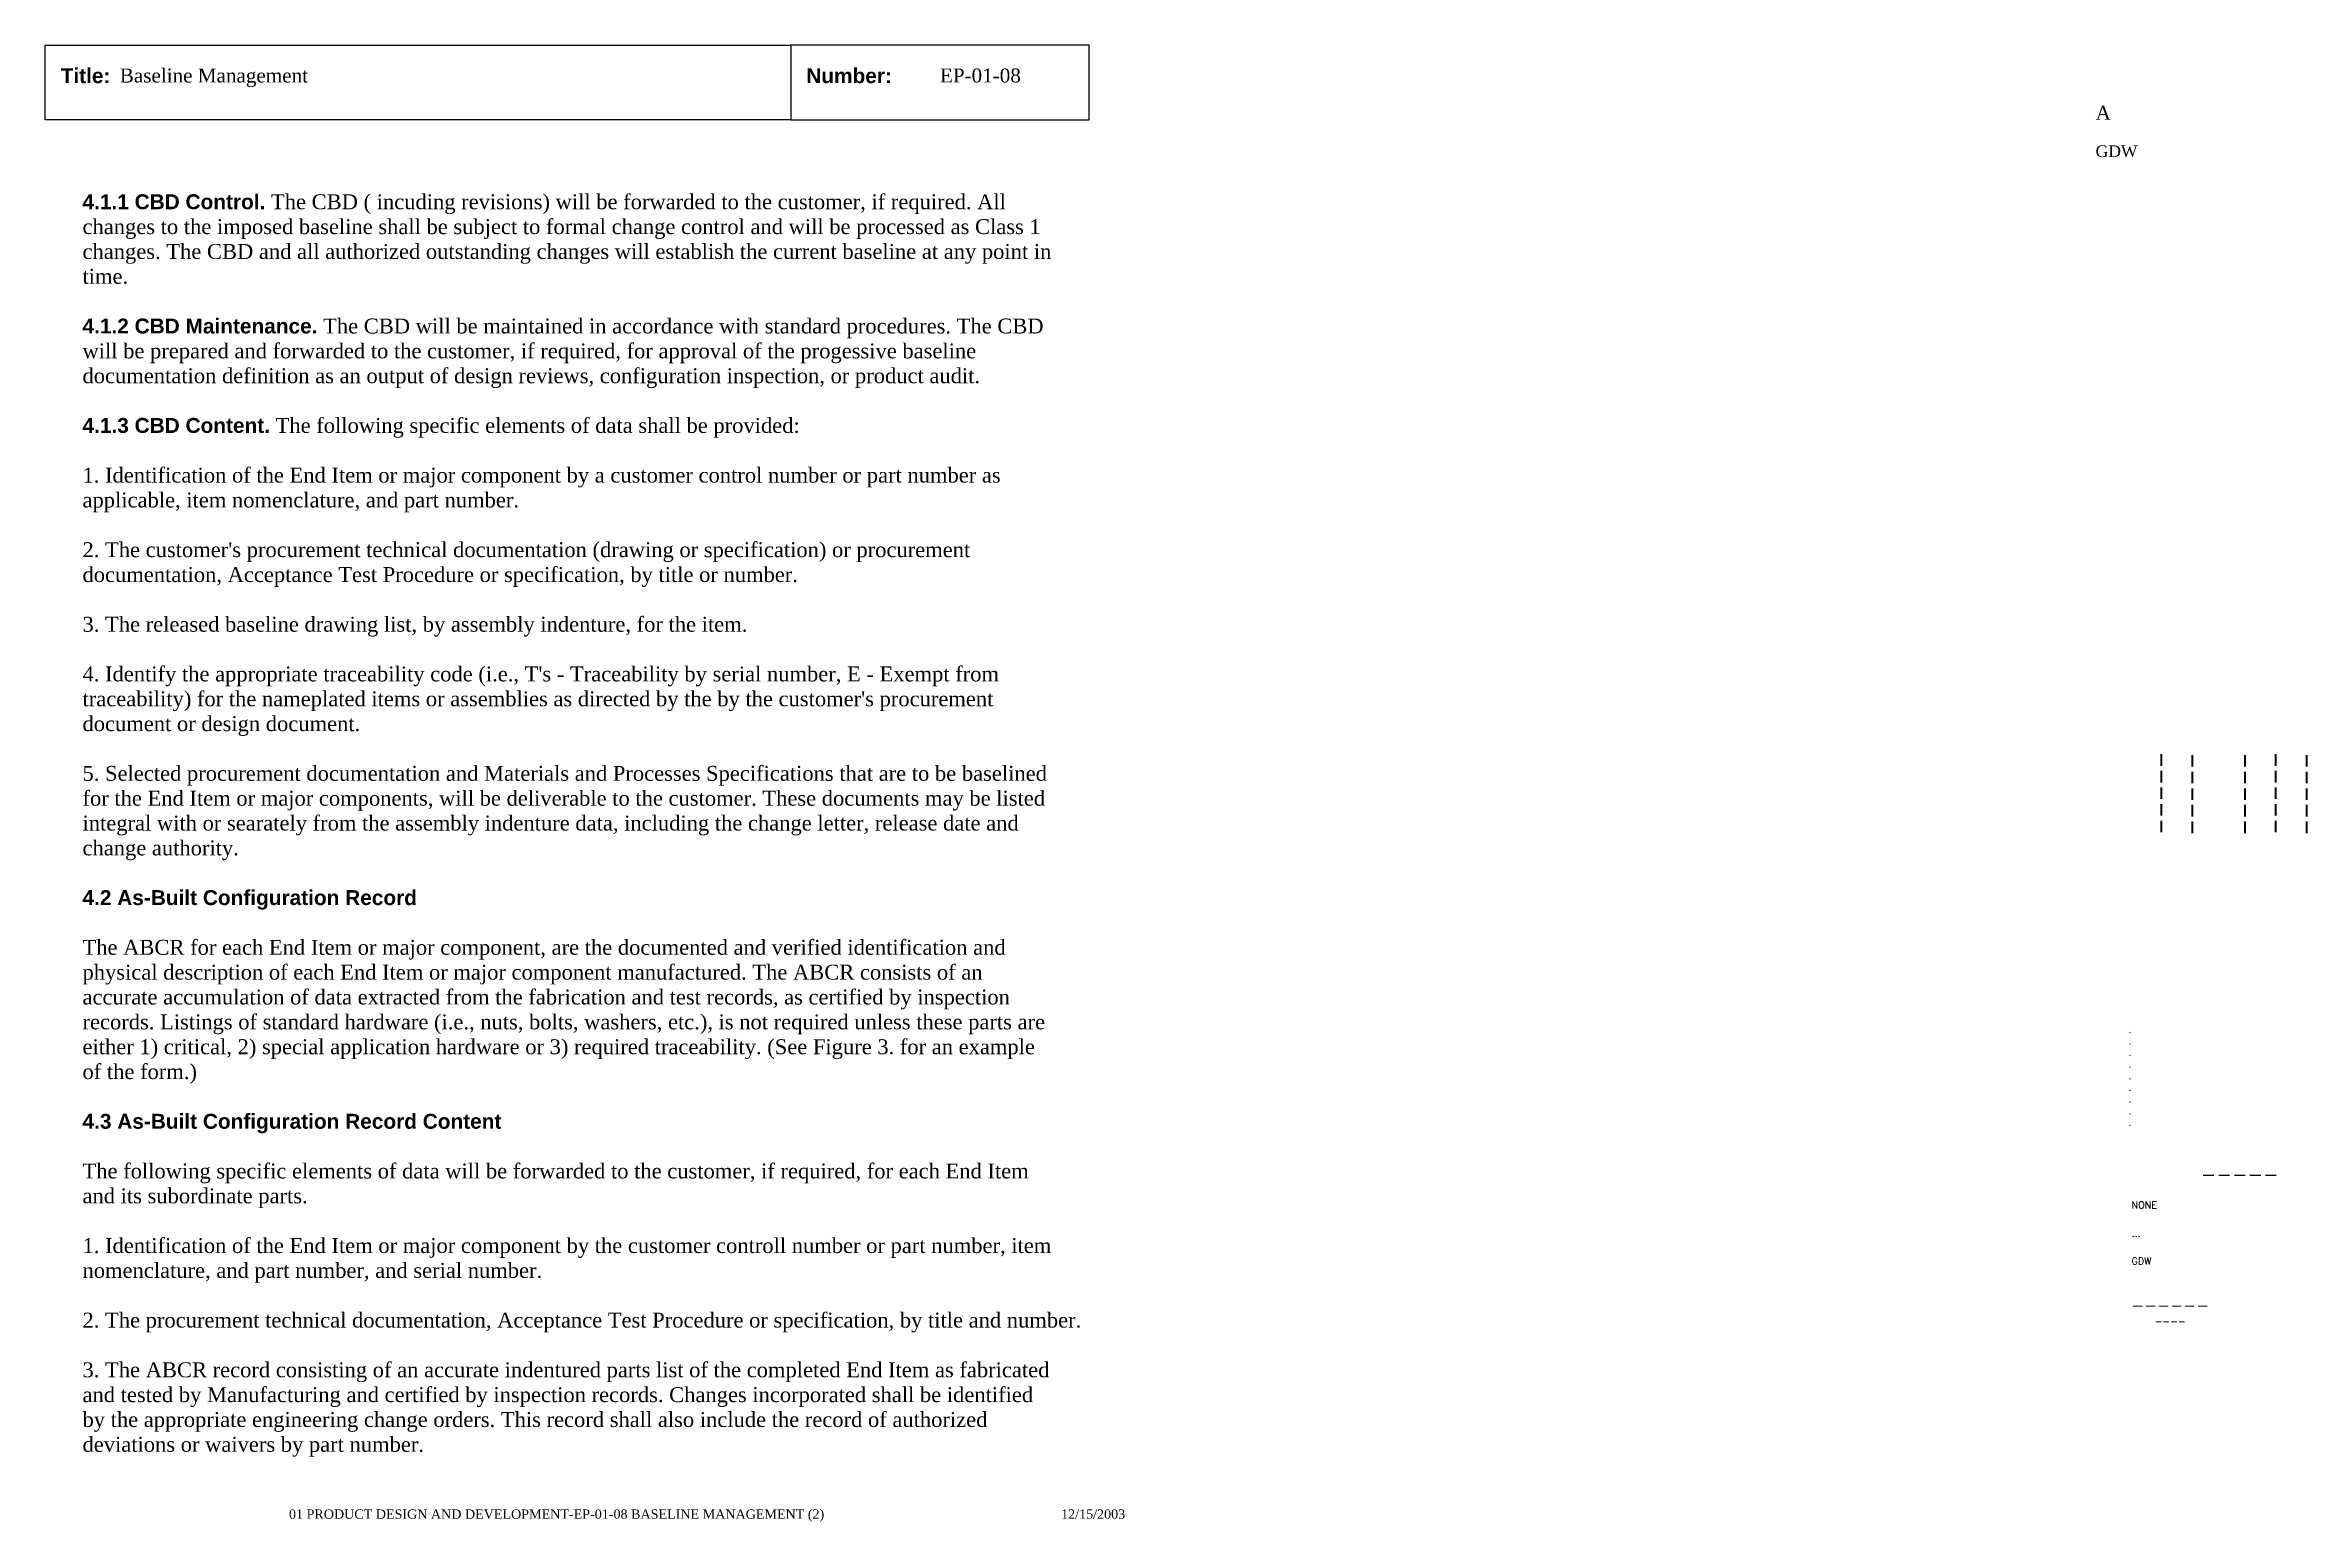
# Paper-space layout 'EP-01-08 Baseline Management (2)' of a CAD drawing. Header units: inches. Extents: x 1 to 31.3, y 0.2 to 20.
import ezdxf
from ezdxf.enums import TextEntityAlignment as Align

# ---------------------------------------------------------------- set-up
doc = ezdxf.new("R2010")
doc.units = ezdxf.units.IN
doc.header["$MEASUREMENT"] = 0
doc.layers.add('TitleBlock_Attributes', color=40, linetype='Continuous', plot=False)
doc.layers.add('TitleBlock_Atts_Print', color=1, linetype='Continuous')
doc.styles.get("Standard").update_dxf_attribs({"font": 'simplex.shx'})
doc.styles.add('style1', font='TIMES.TTF')
doc.styles.add('styleAtt', font='TIMES.TTF')
doc.styles.add('TBBIGTEXT', font='complex.shx')

# ---------------------------------------------------------------- blocks, each defined once
blk = doc.blocks.new('Test1')
at = {"layer": 'TitleBlock_Attributes', "style": 'TBBIGTEXT', "width": 0.8}
for tag, p, height in [('SideLine1', (29.492, 9.408), 0.25), ('SideLine2', (29.906, 9.396), 0.25), ('SideLine3', (30.612, 9.396), 0.25), ('SideLine4', (31.026, 9.408), 0.25), ('SideLine5', (31.44, 9.396), 0.25), ('File-Layout', (28.803, 3.641), 0.125)]:
    blk.add_attdef(tag, p, '', height=height, rotation=90, dxfattribs=at)
at = {"layer": 'TitleBlock_Attributes'}
for tag, p, height in [('REV1', (28.947, 6.754), 0.0625), ('REV2', (28.947, 6.598), 0.0625), ('REV3', (28.947, 6.442), 0.0625), ('REV4', (28.947, 6.286), 0.0625), ('REV5', (28.947, 6.13), 0.0625), ('REV6', (28.947, 5.974), 0.0625), ('REV7', (28.947, 5.818), 0.0625), ('REV8', (28.947, 5.662), 0.0625), ('REV9', (28.947, 5.506), 0.0625), ('SCALE', (28.983, 4.394), 0.0938), ('INCHARGE', (28.983, 4.016), 0.0938), ('DRW', (28.983, 3.641), 0.0938)]:
    blk.add_attdef(tag, p, '', height=height, dxfattribs=at)
at = {"layer": 'TitleBlock_Attributes', "style": 'TBBIGTEXT'}
for tag, height, p in [('PROJNUM', 0.188, (30.434, 4.761)), ('DWG_NUM', 0.156, (31.168, 4.127)), ('CUSTOMER', 0.156, (29.501, 3.017)), ('LOCATION', 0.0938, (29.501, 2.835)), ('DESC_1', 0.188, (29.501, 2.412)), ('DESC_2', 0.188, (29.501, 2.1)), ('DESC_3', 0.188, (29.501, 1.787))]:
    blk.add_attdef(tag, text='', height=height, dxfattribs=at).set_placement(p, align=Align.CENTER)
at = {"layer": 'TitleBlock_Attributes'}
blk.add_attdef('DRW_DATE', text='', height=0.0938, dxfattribs=at).set_placement((31.149, 3.648), align=Align.CENTER)

psp = doc.layouts.new('EP-01-08 Baseline Management (2)')

# ---------------------------------------------------------------- linework, layer by layer
for points in [[(1, 20), (11, 20), (11, 19), (1, 19)], [(11, 19), (15, 19), (15, 20), (11, 20)]]:
    psp.add_lwpolyline(points, close=True)

# ---------------------------------------------------------------- block references
ref = psp.add_blockref('Test1', (0, 0))
ref.add_attrib('CUSTOMER', '------', dxfattribs={"layer": 'TitleBlock_Attributes', "height": 0.1562, "style": 'TBBIGTEXT'}).set_placement((29.501, 3.017), align=Align.CENTER)
ref.add_attrib('LOCATION', '----', dxfattribs={"layer": 'TitleBlock_Attributes', "height": 0.0938, "style": 'TBBIGTEXT'}).set_placement((29.501, 2.835), align=Align.CENTER)
ref.add_attrib('DESC_1', 'Baseline Management', (2, 19.5), dxfattribs={"layer": 'TitleBlock_Atts_Print', "height": 0.1875, "style": 'styleAtt'})
ref.add_attrib('DESC_2', 'EP-01-08', (13, 19.5), dxfattribs={"layer": 'TitleBlock_Atts_Print', "height": 0.1875, "style": 'styleAtt'})
ref.add_attrib('DESC_3', 'A', (28.5, 19), dxfattribs={"layer": 'TitleBlock_Attributes', "height": 0.188, "style": 'styleAtt'})
ref.add_attrib('PROJNUM', '-----', dxfattribs={"layer": 'TitleBlock_Attributes', "height": 0.1875, "style": 'TBBIGTEXT'}).set_placement((30.434, 4.761), align=Align.CENTER)
ref.add_attrib('DWG_NUM', 'GDW', (28.5, 18.5), dxfattribs={"layer": 'TitleBlock_Attributes', "height": 0.1562, "style": 'styleAtt'})
ref.add_attrib('DRW_DATE', '12/15/2003', dxfattribs={"layer": 'TitleBlock_Atts_Print', "height": 0.125, "style": 'styleAtt'}).set_placement((15.055, 0.232), align=Align.CENTER)
ref.add_attrib('DRW', 'GDW', (28.983, 3.641), dxfattribs={"layer": 'TitleBlock_Attributes', "height": 0.0938})
ref.add_attrib('INCHARGE', '...', (28.983, 4.016), dxfattribs={"layer": 'TitleBlock_Attributes', "height": 0.0938})
ref.add_attrib('SCALE', 'NONE', (28.983, 4.394), dxfattribs={"layer": 'TitleBlock_Attributes', "height": 0.0938})
ref.add_attrib('REV1', '.', (28.947, 6.754), dxfattribs={"layer": 'TitleBlock_Attributes', "height": 0.0625})
ref.add_attrib('REV2', '.', (28.947, 6.598), dxfattribs={"layer": 'TitleBlock_Attributes', "height": 0.0625})
ref.add_attrib('REV3', '.', (28.947, 6.442), dxfattribs={"layer": 'TitleBlock_Attributes', "height": 0.0625})
ref.add_attrib('REV4', '.', (28.947, 6.286), dxfattribs={"layer": 'TitleBlock_Attributes', "height": 0.0625})
ref.add_attrib('REV5', '.', (28.947, 6.13), dxfattribs={"layer": 'TitleBlock_Attributes', "height": 0.0625})
ref.add_attrib('REV6', '.', (28.947, 5.974), dxfattribs={"layer": 'TitleBlock_Attributes', "height": 0.0625})
ref.add_attrib('REV7', '.', (28.947, 5.818), dxfattribs={"layer": 'TitleBlock_Attributes', "height": 0.0625})
ref.add_attrib('REV8', '.', (28.947, 5.662), dxfattribs={"layer": 'TitleBlock_Attributes', "height": 0.0625})
ref.add_attrib('REV9', '.', (28.947, 5.506), dxfattribs={"layer": 'TitleBlock_Attributes', "height": 0.0625})
ref.add_attrib('SideLine1', '-----', (29.492, 9.408), dxfattribs={"layer": 'TitleBlock_Attributes', "height": 0.25, "rotation": 90, "style": 'TBBIGTEXT', "width": 0.8})
ref.add_attrib('SideLine2', '-----', (29.906, 9.396), dxfattribs={"layer": 'TitleBlock_Attributes', "height": 0.25, "rotation": 90, "style": 'TBBIGTEXT', "width": 0.8})
ref.add_attrib('SideLine3', '-----', (30.612, 9.396), dxfattribs={"layer": 'TitleBlock_Attributes', "height": 0.25, "rotation": 90, "style": 'TBBIGTEXT', "width": 0.8})
ref.add_attrib('SideLine4', '-----', (31.026, 9.408), dxfattribs={"layer": 'TitleBlock_Attributes', "height": 0.25, "rotation": 90, "style": 'TBBIGTEXT', "width": 0.8})
ref.add_attrib('SideLine5', '-----', (31.44, 9.396), dxfattribs={"layer": 'TitleBlock_Attributes', "height": 0.25, "rotation": 90, "style": 'TBBIGTEXT', "width": 0.8})
ref.add_attrib('File-Layout', '01 PRODUCT DESIGN AND DEVELOPMENT-EP-01-08 BASELINE MANAGEMENT (2)', dxfattribs={"layer": 'TitleBlock_Atts_Print', "height": 0.125, "style": 'styleAtt'}).set_placement((7.859, 0.232), align=Align.CENTER)

# ---------------------------------------------------------------- texts
at = {"color": 5, "char_height": 0.2, "width": 2, "attachment_point": 1, "line_spacing_factor": 1.5, "style": 'style1'}
for s, insert in [('{\\fArial|b1|i0|c0|p34;Title:}', (1.207, 19.691)), ('{\\fArial|b1|i0|c0|p34;Number:}', (11.207, 19.691))]:
    psp.add_mtext(s, dxfattribs=dict(at, insert=insert))
at = {"color": 5, "insert": (1.5, 18), "char_height": 0.2, "width": 13, "attachment_point": 1, "style": 'style1'}
psp.add_mtext("{\\fArial|b1|i0|c0|p34;4.1.1 CBD Control.} The CBD ( incuding revisions) will be forwarded to the customer, if required. All changes to the imposed baseline shall be subject to formal change control and will be processed as Class 1 changes. The CBD and all authorized outstanding changes will establish the current baseline at any point in time.\\P\\P{\\fArial|b1|i0|c0|p34;4.1.2 CBD Maintenance.} The CBD will be maintained in accordance with standard procedures. The CBD will be prepared and forwarded to the customer, if required, for approval of the progessive baseline documentation definition as an output of design reviews, configuration inspection, or product audit.\\P\\P{\\fArial|b1|i0|c0|p34;4.1.3 CBD Content.} The following specific elements of data shall be provided:\\P\\P1. Identification of the End Item or major component by a customer control number or part number as applicable, item nomenclature, and part number.\\P\\P2. The customer's procurement technical documentation (drawing or specification) or procurement documentation, Acceptance Test Procedure or specification, by title or number.\\P\\P3. The released baseline drawing list, by assembly indenture, for the item.\\P\\P4. Identify the appropriate traceability code (i.e., T's - Traceability by serial number, E - Exempt from traceability) for the nameplated items or assemblies as directed by the by the customer's procurement document or design document.\\P\\P5. Selected procurement documentation and Materials and Processes Specifications that are to be baselined for the End Item or major components, will be deliverable to the customer. These documents may be listed integral with or searately from the assembly indenture data, including the change letter, release date and change authority.\\P\\P{\\fArial|b1|i0|c0|p34;4.2 As-Built Configuration Record\\P\\P}The ABCR for each End Item or major component, are the documented and verified identification and physical description of each End Item or major component manufactured. The ABCR consists of an accurate accumulation of data extracted from the fabrication and test records, as certified by inspection records. Listings of standard hardware (i.e., nuts, bolts, washers, etc.), is not required unless these parts are either 1) critical, 2) special application hardware or 3) required traceability. (See Figure 3. for an example of the form.)\\P\\P{\\fArial|b1|i0|c0|p34;4.3 As-Built Configuration Record Content\\P\\P}The following specific elements of data will be forwarded to the customer, if required, for each End Item and its subordinate parts.\\P\\P1. Identification of the End Item or major component by the customer controll number or part number, item nomenclature, and part number, and serial number.\\P\\P2. The procurement technical documentation, Acceptance Test Procedure or specification, by title and number.\\P\\P3. The ABCR record consisting of an accurate indentured parts list of the completed End Item as fabricated and tested by Manufacturing and certified by inspection records. Changes incorporated shall be identified by the appropriate engineering change orders. This record shall also include the record of authorized deviations or waivers by part number.", dxfattribs=at)

doc.saveas('drawing.dxf')
